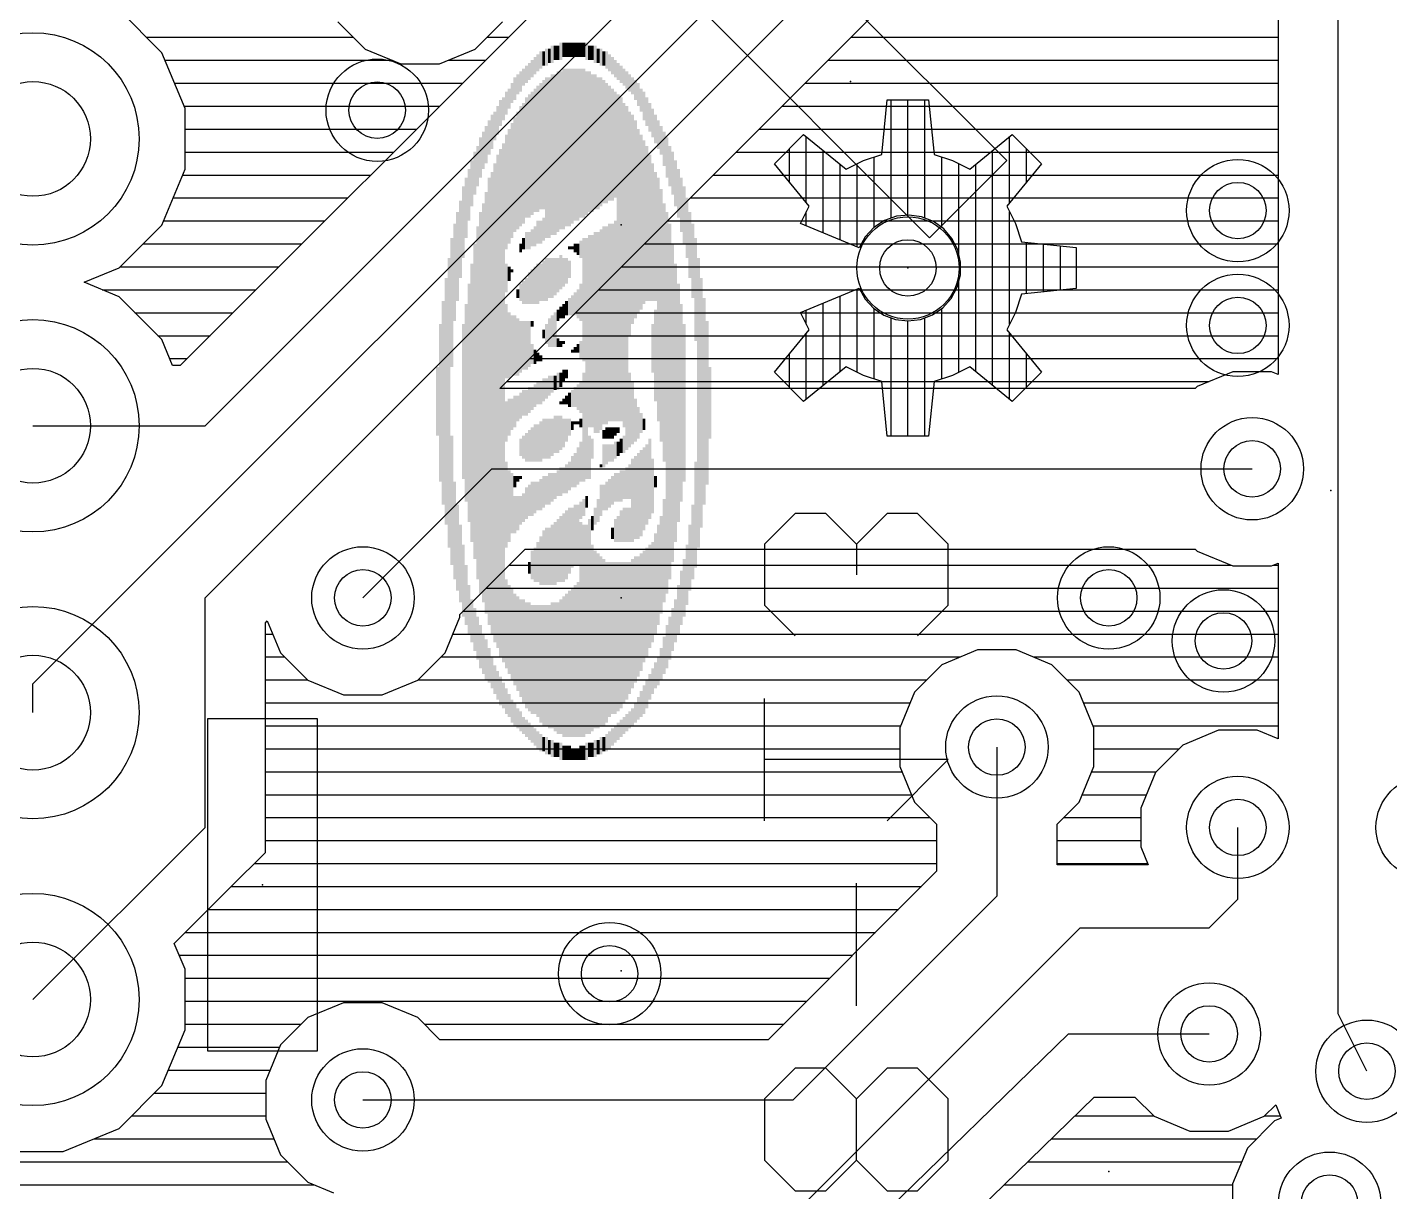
# Model space of a CAD drawing. Extents: x 3.8 to 39.4, y 2.7 to 40.5.
# Drawn here: x 10.05 to 22.11, y 15.38 to 25.69 of the extents above; entities that cross this region are included whole.
import ezdxf

# ---------------------------------------------------------------- set-up
doc = ezdxf.new("R2010")
doc.units = 0
for name, color, linetype in [('16', 175, 'CONTINUOUS'), ('17', 82, 'CONTINUOUS'), ('18', 82, 'CONTINUOUS'), ('20', 7, 'CONTINUOUS'), ('22', 53, 'CONTINUOUS'), ('23', 7, 'CONTINUOUS'), ('24', 7, 'CONTINUOUS'), ('39', 22, 'CONTINUOUS'), ('44', 253, 'CONTINUOUS')]:
    doc.layers.add(name, color=color, linetype=linetype)

# ---------------------------------------------------------------- blocks, each defined once
blk = doc.blocks.new('RECT')
blk.add_solid([(-0.5, -0.5), (0.5, -0.5), (-0.5, 0.5), (0.5, 0.5)])
blk = doc.blocks.new('ROUNDP')
blk.add_circle((0, 0), 0.5)
blk = doc.blocks.new('ROUNDV')
blk.add_circle((0, 0), 0.5)

msp = doc.modelspace()

# ---------------------------------------------------------------- linework, layer by layer
at = {"layer": '16'}
for p, q in [((11.623, 20.64), (19.878, 28.895)), ((14.2315, 22.4942), (19.7727, 28.0354)), ((21.1226, 27.5919), (21.1226, 22.6187)), ((11.623, 22.164), (16.957, 27.498)), ((21.656, 16.957), (21.656, 27.371)), ((10.099, 19.878), (17.465, 27.244)), ((14.878, 26.1734), (11.4021, 22.6974)), ((11.2403, 25.4666), (10.8616, 25.8453)), ((12.7993, 25.7411), (13.0411, 25.4993)), ((14.0149, 25.4993), (14.2567, 25.7411)), ((11.1036, 25.6032), (12.9371, 25.6032)), ((14.1189, 25.6032), (14.3079, 25.6032)), ((17.3405, 25.6032), (21.1226, 25.6032)), ((11.4452, 24.9718), (11.2403, 25.4666)), ((13.0411, 25.4993), (13.357, 25.3684)), ((13.699, 25.3684), (14.0149, 25.4993)), ((11.2678, 25.4), (13.2807, 25.4)), ((13.357, 25.3684), (13.699, 25.3684)), ((13.7753, 25.4), (14.1047, 25.4)), ((17.1373, 25.4), (21.1226, 25.4)), ((11.352, 25.1968), (13.9015, 25.1968)), ((16.9341, 25.1968), (21.1226, 25.1968)), ((11.4362, 24.9936), (13.6983, 24.9936)), ((16.7309, 24.9936), (21.1226, 24.9936)), ((11.4452, 24.4362), (11.4452, 24.9718)), ((11.4452, 24.7904), (13.4951, 24.7904)), ((16.5277, 24.7904), (21.1226, 24.7904)), ((11.4452, 24.5872), (13.2919, 24.5872)), ((16.3245, 24.5872), (21.1226, 24.5872)), ((11.2403, 23.9414), (11.4452, 24.4362)), ((11.4236, 24.384), (13.0887, 24.384)), ((16.1213, 24.384), (21.1226, 24.384)), ((11.3394, 24.1808), (12.8855, 24.1808)), ((15.9181, 24.1808), (21.1226, 24.1808)), ((10.8616, 23.5627), (11.2403, 23.9414)), ((11.2552, 23.9776), (12.6823, 23.9776)), ((15.7149, 23.9776), (21.1226, 23.9776)), ((11.0732, 23.7744), (12.4791, 23.7744)), ((15.5117, 23.7744), (21.1226, 23.7744)), ((10.5507, 23.434), (10.8616, 23.5627)), ((10.87, 23.5712), (12.2759, 23.5712)), ((15.3085, 23.5712), (21.1226, 23.5712)), ((10.8616, 23.3053), (10.5507, 23.434)), ((10.7101, 23.368), (12.0727, 23.368)), ((11.2403, 22.9266), (10.8616, 23.3053)), ((15.1053, 23.368), (21.1226, 23.368)), ((11.002, 23.1648), (11.8695, 23.1648)), ((14.9021, 23.1648), (21.1226, 23.1648)), ((11.2052, 22.9616), (11.6663, 22.9616)), ((11.3352, 22.6974), (11.2403, 22.9266)), ((14.6989, 22.9616), (21.1226, 22.9616)), ((11.3099, 22.7584), (11.4631, 22.7584)), ((11.4021, 22.6974), (11.3352, 22.6974)), ((14.4957, 22.7584), (21.1226, 22.7584)), ((20.723, 22.6426), (20.4071, 22.5117)), ((21.065, 22.6426), (20.723, 22.6426)), ((21.1226, 22.6187), (21.065, 22.6426)), ((20.3895, 22.4942), (14.2315, 22.4942)), ((14.2925, 22.5552), (20.512, 22.5552)), ((20.4071, 22.5117), (20.3895, 22.4942)), ((10.099, 22.164), (11.623, 22.164)), ((13.02, 20.64), (14.163, 21.783)), ((14.163, 21.783), (20.894, 21.783)), ((13.8796, 20.4938), (14.4576, 21.0718)), ((14.4576, 21.0718), (20.3895, 21.0718)), ((20.3895, 21.0718), (20.4071, 21.0543)), ((20.4071, 21.0543), (20.723, 20.9234)), ((14.3154, 20.9296), (20.708, 20.9296)), ((20.723, 20.9234), (21.065, 20.9234)), ((21.065, 20.9234), (21.1226, 20.9473)), ((21.08, 20.9296), (21.1226, 20.9296)), ((21.1226, 20.9473), (21.1226, 19.3911)), ((11.623, 18.608), (11.623, 20.64)), ((14.1122, 20.7264), (21.1226, 20.7264)), ((13.909, 20.5232), (21.1226, 20.5232)), ((12.1564, 20.4191), (12.1739, 20.4365)), ((12.1564, 18.3871), (12.1564, 20.4191)), ((12.1739, 20.4365), (12.2913, 20.1531)), ((13.7487, 20.1531), (13.8796, 20.469)), ((13.8796, 20.469), (13.8796, 20.4938)), ((12.1564, 20.32), (12.2221, 20.32)), ((13.8179, 20.32), (21.1226, 20.32)), ((12.2913, 20.1531), (12.5331, 19.9113)), ((13.5069, 19.9113), (13.7487, 20.1531)), ((18.4624, 20.1788), (18.1465, 20.0479)), ((18.8044, 20.1788), (18.4624, 20.1788)), ((19.1203, 20.0479), (18.8044, 20.1788)), ((12.1564, 20.1168), (12.3275, 20.1168)), ((13.7125, 20.1168), (18.3127, 20.1168)), ((18.1465, 20.0479), (17.9047, 19.8061)), ((18.9541, 20.1168), (21.1226, 20.1168)), ((19.3621, 19.8061), (19.1203, 20.0479)), ((12.1564, 19.9136), (12.5307, 19.9136)), ((12.5331, 19.9113), (12.849, 19.7804)), ((13.191, 19.7804), (13.5069, 19.9113)), ((13.5093, 19.9136), (18.0121, 19.9136)), ((19.2547, 19.9136), (21.1226, 19.9136)), ((10.099, 19.624), (10.099, 19.878)), ((17.9047, 19.8061), (17.7738, 19.4902)), ((19.493, 19.4902), (19.3621, 19.8061)), ((12.1564, 19.7104), (17.865, 19.7104)), ((12.849, 19.7804), (13.191, 19.7804)), ((19.4018, 19.7104), (21.1226, 19.7104)), ((12.1564, 19.5072), (17.7809, 19.5072)), ((17.7738, 19.4902), (17.7738, 19.1482)), ((19.486, 19.5072), (21.1226, 19.5072)), ((19.493, 19.1482), (19.493, 19.4902)), ((20.596, 19.4676), (20.2801, 19.3367)), ((20.938, 19.4676), (20.596, 19.4676)), ((21.1226, 19.3911), (20.938, 19.4676)), ((12.1564, 19.304), (17.7738, 19.304)), ((18.6334, 19.3192), (18.6334, 17.9984)), ((19.493, 19.304), (20.2473, 19.304)), ((20.2801, 19.3367), (20.0383, 19.0949)), ((12.1564, 19.1008), (17.7934, 19.1008)), ((17.7738, 19.1482), (17.9047, 18.8323)), ((19.3621, 18.8323), (19.493, 19.1482)), ((19.4734, 19.1008), (20.0441, 19.1008)), ((20.0383, 19.0949), (19.9074, 18.779)), ((12.1564, 18.8976), (17.8776, 18.8976)), ((17.9047, 18.8323), (18.1, 18.6369)), ((19.1668, 18.6369), (19.3621, 18.8323)), ((19.3892, 18.8976), (19.9565, 18.8976)), ((19.9074, 18.779), (19.9074, 18.437)), ((10.099, 17.084), (11.623, 18.608)), ((12.1564, 18.6944), (18.0425, 18.6944)), ((18.1, 18.6369), (18.1, 18.2193)), ((19.1668, 18.2778), (19.1668, 18.6369)), ((19.2243, 18.6944), (19.9074, 18.6944)), ((20.767, 17.973), (20.767, 18.608)), ((12.1564, 18.4912), (18.1, 18.4912)), ((19.1668, 18.4912), (19.9074, 18.4912)), ((11.8439, 18.0746), (12.1564, 18.3871)), ((19.9074, 18.437), (19.9733, 18.2778)), ((12.0573, 18.288), (18.1, 18.288)), ((18.1, 18.2193), (16.6091, 16.7284)), ((19.1668, 18.288), (19.9691, 18.288)), ((19.9733, 18.2778), (19.1668, 18.2778)), ((11.3503, 17.5809), (11.8439, 18.0746)), ((11.8439, 18.0746), (11.8439, 18.0746)), ((11.8541, 18.0848), (17.9655, 18.0848)), ((16.83, 16.195), (18.6334, 17.9984)), ((11.6509, 17.8816), (17.7623, 17.8816)), ((20.513, 17.719), (20.767, 17.973)), ((11.4477, 17.6784), (17.5591, 17.6784)), ((16.449, 14.798), (19.37, 17.719)), ((19.37, 17.719), (20.513, 17.719)), ((11.4452, 17.3518), (11.3503, 17.5809)), ((11.3941, 17.4752), (17.3559, 17.4752)), ((11.4452, 16.8162), (11.4452, 17.3518)), ((11.4452, 17.272), (17.1527, 17.272)), ((11.4452, 17.0688), (16.9495, 17.0688)), ((12.849, 17.0546), (12.5331, 16.9237)), ((13.191, 17.0546), (12.849, 17.0546)), ((13.5069, 16.9237), (13.191, 17.0546)), ((12.5331, 16.9237), (12.2913, 16.6819)), ((13.7023, 16.7284), (13.5069, 16.9237)), ((21.91, 16.449), (21.656, 16.957)), ((11.2403, 16.3214), (11.4452, 16.8162)), ((11.4452, 16.8656), (12.4749, 16.8656)), ((13.5651, 16.8656), (16.7463, 16.8656)), ((16.449, 14.036), (19.2684, 16.7792)), ((19.2684, 16.7792), (20.513, 16.7792)), ((11.3815, 16.6624), (12.2832, 16.6624)), ((12.2913, 16.6819), (12.1604, 16.366)), ((16.6091, 16.7284), (13.7023, 16.7284)), ((11.2973, 16.4592), (12.199, 16.4592)), ((10.8616, 15.9427), (11.2403, 16.3214)), ((12.1604, 16.366), (12.1604, 16.024)), ((11.1748, 16.256), (12.1604, 16.256)), ((13.02, 16.195), (16.83, 16.195)), ((17.9122, 14.68), (19.4954, 16.2204)), ((19.4954, 16.2204), (19.8561, 16.2204)), ((19.8561, 16.2204), (20.0261, 16.0505)), ((10.9716, 16.0528), (12.1604, 16.0528)), ((19.3231, 16.0528), (20.0237, 16.0528)), ((20.0261, 16.0505), (20.342, 15.9196)), ((20.684, 15.9196), (20.9999, 16.0505)), ((20.9999, 16.0505), (21.1023, 16.1528)), ((21.0023, 16.0528), (21.1437, 16.0528)), ((21.1023, 16.1528), (21.1516, 16.0337)), ((10.3668, 15.7378), (10.8616, 15.9427)), ((12.1604, 16.024), (12.2913, 15.7081)), ((21.0929, 16.0093), (20.8511, 15.7675)), ((21.1516, 16.0337), (21.0929, 16.0093)), ((10.6367, 15.8496), (12.2326, 15.8496)), ((19.1143, 15.8496), (20.9331, 15.8496)), ((20.342, 15.9196), (20.684, 15.9196)), ((9.8312, 15.7378), (10.3668, 15.7378)), ((12.2913, 15.7081), (12.5331, 15.4663)), ((20.8511, 15.7675), (20.7202, 15.4516)), ((5.6406, 15.6464), (12.3529, 15.6464)), ((18.9054, 15.6464), (20.8009, 15.6464)), ((5.7276, 15.4432), (12.5888, 15.4432)), ((12.5331, 15.4663), (12.7597, 15.3724)), ((18.6966, 15.4432), (20.7202, 15.4432)), ((20.7202, 15.4516), (20.7202, 15.1096))]:
    msp.add_line(p, q, dxfattribs=at)
at = {"layer": '20'}
for centre, start, end in [((21.5445, 21.5238), 110.8236, 179.7861), ((21.5445, 21.6562), 180.2139, 249.1764)]:
    msp.add_arc(centre, 17.7347, start, end, dxfattribs=at)
at = {"layer": '22'}
for p, q in [((17.614, 24.5659), (17.6632, 25.0498)), ((17.6632, 25.0498), (18.0288, 25.0498)), ((17.696, 24.0015), (17.696, 25.0498)), ((17.846, 24.0285), (17.846, 25.0498)), ((17.996, 24.0021), (17.996, 25.0498)), ((18.0288, 25.0498), (18.078, 24.5659)), ((16.664, 24.4845), (16.9225, 24.743)), ((16.9225, 24.743), (17.2995, 24.4356)), ((18.3925, 24.4356), (18.7695, 24.743)), ((18.7695, 24.743), (19.028, 24.4845)), ((16.796, 24.3226), (16.796, 24.6165)), ((16.946, 24.1387), (16.946, 24.7238)), ((18.746, 24.1387), (18.746, 24.7238)), ((18.896, 24.3226), (18.896, 24.6165)), ((17.096, 23.8717), (17.096, 24.6015)), ((17.2995, 24.4356), (17.4513, 24.5138)), ((17.4513, 24.5138), (17.614, 24.5659)), ((17.546, 23.9209), (17.546, 24.5441)), ((18.078, 24.5659), (18.2407, 24.5138)), ((18.146, 23.9184), (18.146, 24.5441)), ((18.2407, 24.5138), (18.3925, 24.4356)), ((18.596, 22.5205), (18.596, 24.6015)), ((16.9714, 24.1075), (16.664, 24.4845)), ((17.246, 23.8095), (17.246, 24.4792)), ((17.396, 23.7474), (17.396, 24.4853)), ((18.296, 23.6799), (18.296, 24.4853)), ((18.446, 22.6428), (18.446, 24.4792)), ((19.028, 24.4845), (18.7206, 24.1075)), ((16.8932, 23.9557), (16.9714, 24.1075)), ((16.946, 23.9338), (16.946, 24.0582)), ((17.7445, 24.0186), (17.6387, 23.9813)), ((17.8562, 24.0295), (17.7445, 24.0186)), ((17.9673, 24.0137), (17.8562, 24.0295)), ((18.0714, 23.9718), (17.9673, 24.0137)), ((18.7206, 24.1075), (18.7988, 23.9557)), ((18.746, 23.0638), (18.746, 24.0582)), ((17.4129, 23.7404), (16.8932, 23.9557)), ((17.5447, 23.92), (17.468, 23.8382)), ((17.6387, 23.9813), (17.5447, 23.92)), ((18.1626, 23.9065), (18.0714, 23.9718)), ((18.2356, 23.8213), (18.1626, 23.9065)), ((18.7988, 23.9557), (18.8509, 23.793)), ((17.468, 23.8382), (17.4129, 23.7404)), ((18.2864, 23.7212), (18.2356, 23.8213)), ((18.8509, 23.793), (19.3348, 23.7438)), ((18.896, 23.3336), (18.896, 23.7884)), ((19.046, 23.3488), (19.046, 23.7732)), ((18.3118, 23.612), (18.2864, 23.7212)), ((19.196, 23.3641), (19.196, 23.7579)), ((19.3348, 23.7438), (19.3348, 23.3782)), ((18.3106, 23.4998), (18.3118, 23.612)), ((18.2828, 23.3911), (18.3106, 23.4998)), ((18.296, 22.6367), (18.296, 23.4427)), ((16.8932, 23.1663), (17.4129, 23.3816)), ((17.246, 22.6428), (17.246, 23.3125)), ((17.396, 22.6367), (17.396, 23.3746)), ((17.4129, 23.3816), (17.4667, 23.2854)), ((17.4667, 23.2854), (17.5415, 23.2045)), ((18.155, 23.2086), (18.2299, 23.2921)), ((18.2299, 23.2921), (18.2828, 23.3911)), ((18.8509, 23.329), (18.7988, 23.1663)), ((19.3348, 23.3782), (18.8509, 23.329)), ((16.9714, 23.0145), (16.8932, 23.1663)), ((16.946, 23.0638), (16.946, 23.1882)), ((17.096, 22.5205), (17.096, 23.2503)), ((17.5415, 23.2045), (17.6332, 23.1433)), ((17.546, 22.5779), (17.546, 23.2015)), ((18.0624, 23.1452), (18.155, 23.2086)), ((18.146, 22.5779), (18.146, 23.2024)), ((18.7988, 23.1663), (18.7206, 23.0145)), ((17.6332, 23.1433), (17.7366, 23.1051)), ((17.696, 22.0722), (17.696, 23.1201)), ((17.7366, 23.1051), (17.846, 23.0922)), ((17.846, 23.0922), (17.9574, 23.1057)), ((17.846, 22.0722), (17.846, 23.0922)), ((17.9574, 23.1057), (18.0624, 23.1452)), ((17.996, 22.0722), (17.996, 23.1202)), ((16.664, 22.6375), (16.9714, 23.0145)), ((16.946, 22.3982), (16.946, 22.9833)), ((18.7206, 23.0145), (19.028, 22.6375)), ((18.746, 22.3982), (18.746, 22.9834)), ((16.796, 22.5055), (16.796, 22.7994)), ((17.2995, 22.6864), (16.9225, 22.379)), ((17.4513, 22.6082), (17.2995, 22.6864)), ((18.3925, 22.6864), (18.2407, 22.6082)), ((18.7695, 22.379), (18.3925, 22.6864)), ((18.896, 22.5055), (18.896, 22.7994)), ((16.9225, 22.379), (16.664, 22.6375)), ((17.614, 22.5561), (17.4513, 22.6082)), ((18.2407, 22.6082), (18.078, 22.5561)), ((19.028, 22.6375), (18.7695, 22.379)), ((17.6632, 22.0722), (17.614, 22.5561)), ((18.078, 22.5561), (18.0288, 22.0722)), ((18.0288, 22.0722), (17.6632, 22.0722)), ((16.8472, 21.3876), (16.576, 21.1164)), ((17.1183, 21.3876), (16.8472, 21.3876)), ((17.3895, 21.1164), (17.1183, 21.3876)), ((17.6607, 21.3876), (17.3895, 21.1164)), ((17.9318, 21.3876), (17.6607, 21.3876)), ((18.203, 21.1164), (17.9318, 21.3876)), ((16.576, 21.1164), (16.576, 20.5741)), ((17.3895, 21.1164), (17.3895, 20.8453)), ((18.203, 20.5741), (18.203, 21.1164)), ((16.576, 20.5741), (16.8472, 20.3029)), ((17.9318, 20.3029), (18.203, 20.5741)), ((16.576, 18.6658), (16.576, 19.7504)), ((18.203, 19.2081), (16.576, 19.2081)), ((17.6607, 18.6658), (18.203, 19.2081)), ((17.3895, 17.0286), (17.3895, 18.1133)), ((16.8472, 16.4761), (16.576, 16.205)), ((17.1183, 16.4761), (16.8472, 16.4761)), ((17.3895, 16.205), (17.1183, 16.4761)), ((17.6607, 16.4761), (17.3895, 16.205)), ((17.9318, 16.4761), (17.6607, 16.4761)), ((18.203, 16.205), (17.9318, 16.4761)), ((16.576, 16.205), (16.576, 15.6626)), ((17.3895, 15.6626), (17.3895, 16.205)), ((18.203, 15.6626), (18.203, 16.205)), ((16.576, 15.6626), (16.8472, 15.3915)), ((17.1183, 15.3915), (17.3895, 15.6626)), ((17.3895, 15.6626), (17.6607, 15.3915)), ((17.9318, 15.3915), (18.203, 15.6626)), ((16.8472, 15.3915), (17.1183, 15.3915)), ((17.6607, 15.3915), (17.9318, 15.3915))]:
    msp.add_line(p, q, dxfattribs=at)
at = {"layer": '23'}
for p in [(17.338, 25.212), (15.306, 23.942), (21.59, 21.59), (15.306, 20.64), (12.131, 18.1), (15.306, 17.338), (19.624, 15.56)]:
    msp.add_point(p, dxfattribs=at)
at = {"layer": '24'}
msp.add_point((17.846, 23.561), dxfattribs=at)
at = {"layer": '39'}
for p, q in [((16.638, 26.5951), (18.7211, 24.512)), ((18.038, 23.8289), (15.9549, 25.912)), ((18.7211, 24.512), (18.038, 23.8289)), ((11.648, 16.627), (11.648, 19.573)), ((11.648, 19.573), (12.614, 19.573)), ((12.614, 19.573), (12.614, 16.627)), ((12.614, 16.627), (11.648, 16.627))]:
    msp.add_line(p, q, dxfattribs=at)
at = {"layer": '44'}
for centre, radius in [((10.099, 24.704), 0.508), ((13.147, 24.958), 0.25), ((20.767, 24.069), 0.25), ((17.846, 23.561), 0.25), ((20.767, 23.053), 0.25), ((10.099, 22.164), 0.508), ((20.894, 21.783), 0.25), ((13.02, 20.64), 0.25), ((19.624, 20.64), 0.25), ((20.64, 20.259), 0.25), ((10.099, 19.624), 0.508), ((18.6334, 19.3192), 0.25), ((20.767, 18.608), 0.25), ((10.099, 17.084), 0.508), ((15.2044, 17.3126), 0.25), ((20.513, 16.7792), 0.25), ((21.91, 16.449), 0.25), ((13.02, 16.195), 0.25), ((21.5798, 15.2806), 0.25)]:
    msp.add_circle(centre, radius, dxfattribs=at)

# ---------------------------------------------------------------- block references
at = {"layer": '17', "xscale": 1.8796, "yscale": 1.8796}
for p in [(10.099, 24.704), (10.099, 22.164), (10.099, 19.624), (10.099, 17.084)]:
    msp.add_blockref('ROUNDP', p, dxfattribs=at)
at = {"layer": '18', "xscale": 0.9064, "yscale": 0.9064}
for p in [(13.147, 24.958), (20.767, 24.069), (17.846, 23.561), (20.767, 23.053), (20.894, 21.783), (13.02, 20.64), (19.624, 20.64), (20.64, 20.259), (18.6334, 19.3192), (20.767, 18.608), (22.4434, 18.608), (15.2044, 17.3126), (20.513, 16.7792), (21.91, 16.449), (13.02, 16.195), (21.5798, 15.2806)]:
    msp.add_blockref('ROUNDV', p, dxfattribs=at)
at = {"layer": '22', "yscale": 0.0254, "rotation": 90}
for p, xscale in [((14.5948, 25.4025), 0.1524), ((14.6202, 25.4152), 0.127), ((14.6456, 25.4279), 0.1524), ((14.671, 25.4406), 0.127), ((14.6964, 25.4533), 0.1524), ((14.7218, 25.466), 0.127), ((14.7472, 25.466), 0.127), ((14.7726, 25.4787), 0.1524), ((14.798, 25.4914), 0.127), ((14.8234, 25.4914), 0.127), ((14.8488, 25.4914), 0.127), ((14.8742, 25.4914), 0.127), ((14.8996, 25.4914), 0.127), ((14.925, 25.4914), 0.127), ((14.9504, 25.4914), 0.127), ((14.9758, 25.4914), 0.127), ((15.0012, 25.4787), 0.1524), ((15.0266, 25.466), 0.127), ((15.052, 25.466), 0.127), ((15.0774, 25.4533), 0.1524), ((15.1028, 25.4406), 0.127), ((15.1282, 25.4279), 0.1524), ((15.1536, 25.4152), 0.127), ((15.179, 25.4025), 0.1524), ((14.4678, 25.2755), 0.1524), ((14.4932, 25.3009), 0.1524), ((14.5186, 25.3263), 0.1524), ((14.544, 25.3517), 0.1524), ((14.5694, 25.3771), 0.1524), ((15.2044, 25.3771), 0.1524), ((15.2298, 25.3517), 0.1524), ((15.2552, 25.3263), 0.1524), ((15.2806, 25.3009), 0.1524), ((15.306, 25.2755), 0.1524), ((14.3662, 25.1485), 0.2032), ((14.3916, 25.1866), 0.1778), ((14.417, 25.212), 0.1778), ((14.4424, 25.2501), 0.1524), ((14.6202, 24.6532), 1.143), ((14.6456, 24.5389), 1.4224), ((14.671, 24.5389), 1.4224), ((14.6964, 24.5643), 1.4224), ((14.7218, 24.5643), 1.4224), ((14.7472, 24.5897), 1.4224), ((14.7726, 24.6024), 1.397), ((14.798, 24.6151), 1.4224), ((14.8234, 24.6278), 1.397), ((14.8488, 24.6278), 1.397), ((14.8742, 24.6405), 1.3716), ((14.8996, 24.6532), 1.3462), ((14.925, 24.6532), 1.3462), ((14.9504, 24.6659), 1.3208), ((14.9758, 24.6659), 1.3208), ((15.0012, 24.6659), 1.27), ((15.0266, 24.6786), 1.2446), ((15.052, 24.6659), 1.2192), ((15.0774, 24.6786), 1.1938), ((15.1028, 24.6659), 1.1684), ((15.1282, 24.6786), 1.143), ((15.1536, 24.6786), 1.0922), ((15.3314, 25.2501), 0.1524), ((15.3568, 25.2247), 0.1524), ((15.3822, 25.1993), 0.1524), ((15.4076, 25.1739), 0.1524), ((15.433, 25.1358), 0.1778), ((14.29, 25.0215), 0.2032), ((14.3154, 25.0596), 0.1778), ((14.3408, 25.1104), 0.1778), ((14.4932, 24.5516), 1.0922), ((14.5186, 24.577), 1.0922), ((14.544, 24.6024), 1.0922), ((14.5694, 24.6151), 1.1176), ((14.5948, 24.6405), 1.1176), ((15.179, 24.6659), 1.0668), ((15.2044, 24.6659), 1.016), ((15.2298, 24.6532), 0.9906), ((15.2552, 24.6532), 0.9398), ((15.2806, 23.6499), 2.8956), ((15.4584, 25.0977), 0.2032), ((15.4838, 25.0469), 0.2032), ((15.5092, 24.9961), 0.254), ((14.2138, 24.8691), 0.254), ((14.2392, 24.9326), 0.2286), ((14.2646, 24.9707), 0.2032), ((14.417, 24.4627), 1.0668), ((14.4424, 24.4881), 1.0668), ((14.4678, 24.5389), 1.0668), ((15.306, 23.6372), 2.8702), ((15.3314, 23.5864), 2.8702), ((15.3568, 23.4721), 3.048), ((15.5346, 24.9453), 0.254), ((15.56, 24.8945), 0.254), ((14.1376, 24.7167), 0.3048), ((14.163, 24.7675), 0.3048), ((14.1884, 24.8183), 0.254), ((14.3662, 24.3865), 1.016), ((14.3916, 24.4246), 1.0414), ((15.3822, 23.9547), 1.9812), ((15.4076, 23.9928), 1.8542), ((15.433, 23.9928), 1.7526), ((15.5854, 24.8437), 0.254), ((15.6108, 24.7929), 0.254), ((15.6362, 24.7421), 0.254), ((14.0868, 24.6024), 0.3302), ((14.1122, 24.6532), 0.3302), ((14.29, 24.2341), 1.016), ((14.3154, 24.2849), 1.016), ((14.3408, 24.3357), 1.016), ((15.4584, 23.9801), 1.6256), ((15.4838, 23.9674), 1.5494), ((15.6616, 24.6913), 0.254), ((15.687, 24.6151), 0.3048), ((14.036, 24.4627), 0.3556), ((14.0614, 24.5389), 0.3556), ((14.2392, 22.3672), 4.4958), ((14.2646, 22.3672), 4.5974), ((15.5092, 23.9674), 1.4478), ((15.5346, 23.9547), 1.3716), ((15.7124, 24.5389), 0.3556), ((15.7378, 24.4627), 0.3556), ((13.9852, 24.3103), 0.4064), ((14.0106, 24.3992), 0.381), ((14.2138, 22.3799), 4.3688), ((15.56, 23.9166), 1.2954), ((15.7632, 24.3992), 0.381), ((15.7886, 24.3103), 0.4064), ((13.9598, 24.2087), 0.4572), ((14.163, 22.3672), 4.0894), ((14.1884, 22.3672), 4.2418), ((15.5854, 23.8785), 1.2192), ((15.6108, 23.8404), 1.143), ((15.814, 24.2214), 0.4318), ((13.909, 23.9674), 0.635), ((13.9344, 24.0944), 0.5334), ((14.1376, 22.3799), 3.9624), ((15.6362, 23.2816), 2.159), ((15.6616, 23.1419), 2.2352), ((15.8394, 24.1198), 0.4826), ((15.8648, 24.0309), 0.508), ((13.8836, 23.815), 0.6858), ((14.0868, 22.3672), 3.5306), ((14.1122, 22.3672), 3.7338), ((15.687, 22.9895), 2.286), ((15.8902, 23.9166), 0.5334), ((13.8582, 23.6626), 0.7874), ((14.0614, 22.3672), 3.3782), ((15.7124, 22.3672), 3.3782), ((15.9156, 23.7642), 0.5842), ((13.8328, 23.5229), 0.8636), ((14.036, 22.3672), 3.1242), ((14.5186, 23.8277), 0.1524), ((14.544, 23.8404), 0.1778), ((14.5694, 23.8785), 0.2032), ((14.5948, 23.8785), 0.2032), ((14.6202, 23.9039), 0.2032), ((15.1282, 23.0149), 1.778), ((15.1536, 23.053), 1.7526), ((15.179, 23.053), 1.7526), ((15.2044, 23.0784), 1.7526), ((15.2298, 23.0784), 1.7526), ((15.2552, 23.0911), 1.778), ((15.7378, 22.3799), 3.1496), ((15.941, 23.6245), 0.6604), ((13.8074, 23.2562), 1.143), ((14.0106, 22.3799), 2.794), ((14.417, 23.7388), 0.0762), ((14.4424, 23.7769), 0.1016), ((14.4678, 23.8023), 0.1524), ((14.4932, 23.8023), 0.1524), ((14.8996, 23.7388), 0.0762), ((14.925, 23.7261), 0.1016), ((14.9504, 23.7261), 0.1524), ((14.9758, 23.2816), 1.0922), ((15.0012, 22.7609), 2.1336), ((15.0266, 23.0022), 1.7018), ((15.052, 23.0022), 1.7018), ((15.0774, 22.9895), 1.778), ((15.1028, 22.9895), 1.778), ((15.7632, 22.3672), 2.8194), ((15.9664, 23.3705), 0.9144), ((13.782, 22.3672), 2.5654), ((14.6456, 23.4594), 0.381), ((14.671, 23.4721), 0.3556), ((14.6964, 23.4721), 0.3556), ((14.7218, 23.4848), 0.3302), ((14.7472, 23.4975), 0.3048), ((14.7726, 23.5229), 0.3048), ((14.798, 23.5229), 0.254), ((14.8234, 23.5356), 0.2286), ((14.8488, 23.7388), 0.0254), ((14.8742, 23.7388), 0.0254), ((15.9918, 22.3672), 2.5654), ((13.9852, 22.3672), 2.4638), ((14.29, 23.4721), 0.254), ((14.3154, 23.5102), 0.127), ((14.3408, 23.5356), 0.0254), ((14.5186, 23.3959), 0.3048), ((14.544, 23.4086), 0.3302), ((14.5694, 23.4213), 0.3556), ((14.5948, 23.434), 0.3302), ((14.6202, 23.4467), 0.3556), ((14.8488, 23.5483), 0.1524), ((15.7886, 22.3672), 2.4638), ((13.7566, 22.3799), 2.1844), ((13.9598, 22.3672), 2.1082), ((14.417, 23.3451), 0.1524), ((14.4424, 23.3451), 0.2032), ((14.4678, 23.3578), 0.2286), ((14.4932, 23.3832), 0.2794), ((14.9504, 23.2562), 0.3302), ((15.814, 22.3672), 2.1082), ((16.0172, 22.3672), 2.2098), ((14.3916, 23.3324), 0.0762), ((14.8488, 23.2181), 0.1524), ((14.8742, 23.2308), 0.1778), ((14.8996, 23.2435), 0.2032), ((14.925, 23.2435), 0.254), ((16.0426, 22.3799), 1.8288), ((13.7312, 22.3672), 1.8034), ((13.9344, 22.3672), 1.7526), ((14.29, 22.9133), 0.6604), ((14.3154, 22.8752), 0.5842), ((14.7218, 23.0149), 0.3048), ((14.7472, 23.1419), 0.1016), ((14.7726, 23.1673), 0.1016), ((14.798, 23.18), 0.127), ((14.8234, 23.2054), 0.127), ((15.6108, 22.7863), 0.8128), ((15.8394, 22.3672), 1.7526), ((13.7058, 22.3672), 1.397), ((13.909, 22.3799), 1.3716), ((14.3408, 22.8752), 0.5334), ((14.3662, 22.8752), 0.5334), ((14.3916, 22.8625), 0.508), ((14.417, 22.8625), 0.4572), ((14.4424, 22.8752), 0.4318), ((14.4678, 22.8752), 0.4318), ((14.4932, 22.8879), 0.4064), ((14.5186, 23.0657), 0.0508), ((14.6456, 22.9768), 0.1778), ((14.671, 22.9895), 0.254), ((14.6964, 23.0022), 0.2794), ((15.5854, 22.8498), 0.4318), ((15.8648, 22.3672), 1.397), ((16.068, 22.3672), 1.4478), ((14.6202, 22.9768), 0.0762), ((14.7472, 22.9006), 0.0762), ((14.5186, 22.799), 0.1778), ((14.544, 22.7736), 0.127), ((14.5694, 22.7736), 0.0762), ((14.7726, 22.8879), 0.0508), ((14.798, 22.9006), 0.0254), ((14.8742, 22.8244), 0.0254), ((14.8996, 22.8371), 0.0508), ((14.925, 22.8498), 0.0762), ((14.9504, 22.8371), 0.1524), ((13.6804, 22.3799), 0.6096), ((14.5948, 22.7609), 0.0508), ((16.0934, 22.3672), 0.635), ((14.6202, 22.4815), 0.2032), ((14.6456, 22.4942), 0.1778), ((14.671, 22.5196), 0.1778), ((14.6964, 22.5323), 0.1524), ((14.7218, 22.545), 0.127), ((14.7472, 22.5577), 0.1524), ((14.7726, 22.5704), 0.127), ((14.798, 22.6085), 0.1016), ((14.8234, 22.6212), 0.0762), ((14.9758, 22.1513), 0.9652), ((15.3822, 22.3037), 0.6604), ((14.417, 22.3418), 0.2286), ((14.4424, 22.3672), 0.2286), ((14.4678, 22.3672), 0.2286), ((14.4932, 22.3926), 0.2286), ((14.5186, 22.4053), 0.2032), ((14.544, 22.4307), 0.2032), ((14.5694, 22.4561), 0.2032), ((14.5948, 22.4561), 0.2032), ((14.8488, 22.3926), 0.127), ((14.8742, 22.4053), 0.1524), ((14.8996, 22.418), 0.1778), ((14.925, 22.418), 0.2286), ((14.9504, 22.418), 0.2794), ((15.4076, 22.2783), 0.5588), ((14.29, 22.2021), 0.3556), ((14.3154, 22.2402), 0.3302), ((14.3408, 22.2656), 0.2794), ((14.3662, 22.291), 0.2794), ((14.3916, 22.3164), 0.2286), ((14.7726, 22.3672), 0.0254), ((14.798, 22.3799), 0.0508), ((14.8234, 22.3926), 0.0762), ((15.433, 22.2148), 0.381), ((15.4584, 22.1894), 0.2794), ((14.5948, 22.0243), 0.3556), ((14.6202, 22.0497), 0.3556), ((14.6456, 22.0497), 0.3556), ((14.671, 22.0497), 0.3556), ((14.6964, 22.0624), 0.3302), ((14.7218, 22.0878), 0.3302), ((14.7472, 22.0878), 0.3302), ((14.7726, 22.1005), 0.3048), ((14.798, 22.1005), 0.254), ((14.8234, 22.1259), 0.2032), ((14.8488, 22.1513), 0.1524), ((14.8742, 22.164), 0.0762), ((14.8996, 22.1894), 0.0254), ((14.925, 22.1894), 0.0254), ((14.9504, 22.1894), 0.0762), ((15.4838, 22.1894), 0.1778), ((15.5092, 22.1767), 0.1016), ((14.4678, 21.9735), 0.254), ((14.4932, 21.9862), 0.2794), ((14.5186, 21.9989), 0.3048), ((14.544, 22.0116), 0.3302), ((14.5694, 22.0116), 0.3302), ((15.1536, 22.0878), 0.0762), ((15.179, 22.1005), 0.1016), ((15.2044, 22.1005), 0.1016), ((15.2298, 22.1005), 0.1016), ((15.2552, 22.1132), 0.0762), ((15.2806, 22.1259), 0.0508), ((13.8074, 21.5036), 1.143), ((14.417, 21.9735), 0.1524), ((14.4424, 21.9735), 0.2032), ((14.925, 21.8084), 0.3302), ((14.9504, 21.8465), 0.3556), ((15.0266, 21.8846), 0.381), ((15.052, 21.9608), 0.1778), ((15.1536, 21.8973), 0.2032), ((15.179, 21.91), 0.1778), ((15.2044, 21.9227), 0.1524), ((15.2298, 21.9227), 0.1524), ((15.2552, 21.9481), 0.1524), ((15.2806, 21.9608), 0.127), ((15.306, 21.9862), 0.127), ((15.3314, 21.9989), 0.1524), ((15.5092, 21.6052), 0.7366), ((15.5346, 21.6433), 0.7112), ((15.56, 21.6941), 0.7112), ((14.29, 21.4655), 0.762), ((14.8488, 21.7195), 0.254), ((14.8742, 21.7576), 0.2794), ((14.8996, 21.7703), 0.3048), ((15.4076, 21.5036), 0.7366), ((15.433, 21.529), 0.7366), ((15.4584, 21.5417), 0.762), ((15.4838, 21.5671), 0.762), ((15.5854, 21.6306), 0.4826), ((15.9664, 21.3766), 0.9398), ((14.3154, 21.4528), 0.635), ((14.3408, 21.4782), 0.5334), ((14.3662, 21.6687), 0.1016), ((14.3916, 21.6941), 0.0508), ((14.417, 21.7068), 0.0254), ((14.6202, 21.5798), 0.2794), ((14.6456, 21.5925), 0.254), ((14.671, 21.6052), 0.2794), ((14.6964, 21.6179), 0.254), ((14.7218, 21.6306), 0.2286), ((14.7472, 21.656), 0.2286), ((14.7726, 21.6687), 0.254), ((14.798, 21.6814), 0.2286), ((14.8234, 21.6941), 0.254), ((15.1282, 21.8084), 0.0254), ((15.2298, 21.5925), 0.254), ((15.2552, 21.6179), 0.254), ((15.2806, 21.6179), 0.254), ((15.306, 21.6306), 0.2794), ((15.3314, 21.6433), 0.254), ((15.3568, 21.656), 0.2794), ((15.3822, 21.6687), 0.3048), ((15.6108, 21.6687), 0.1016), ((13.8328, 21.2369), 0.8636), ((14.4678, 21.4782), 0.2794), ((14.4932, 21.5036), 0.2794), ((14.5186, 21.5163), 0.3048), ((14.544, 21.529), 0.2794), ((14.5694, 21.5417), 0.254), ((14.5948, 21.5544), 0.2794), ((15.1282, 21.5036), 0.2794), ((15.1536, 21.529), 0.2286), ((15.179, 21.5417), 0.254), ((15.2044, 21.5671), 0.254), ((14.3662, 21.3766), 0.3302), ((14.3916, 21.3893), 0.3048), ((14.417, 21.4147), 0.254), ((14.4424, 21.4401), 0.254), ((14.9504, 21.4147), 0.1524), ((14.9758, 21.4401), 0.1524), ((15.0012, 21.4909), 0.1016), ((15.1028, 21.4147), 0.2032), ((15.687, 21.0591), 0.9144), ((13.8582, 21.0845), 0.762), ((14.7726, 21.0718), 0.5842), ((14.798, 21.0845), 0.6096), ((14.8234, 21.1099), 0.6096), ((14.8488, 21.148), 0.5842), ((14.8742, 21.1734), 0.5334), ((14.8996, 21.1988), 0.5334), ((14.925, 21.1988), 0.5334), ((15.052, 21.3004), 0.127), ((15.0774, 21.3639), 0.1524), ((15.2806, 21.2496), 0.2286), ((15.306, 21.275), 0.2794), ((15.3314, 21.2877), 0.3048), ((15.3568, 21.2877), 0.3048), ((15.3822, 21.2877), 0.3048), ((15.6616, 20.9321), 0.8636), ((15.941, 21.1353), 0.6604), ((13.8836, 20.9448), 0.6858), ((14.6202, 20.9956), 0.4826), ((14.6456, 21.0083), 0.508), ((14.671, 21.0083), 0.508), ((14.6964, 21.021), 0.5334), ((14.7218, 21.0337), 0.5588), ((14.7472, 21.0591), 0.5588), ((14.9504, 20.3606), 1.905), ((14.9758, 20.3479), 1.8796), ((15.0012, 20.3606), 1.8542), ((15.0266, 20.386), 1.905), ((15.2298, 21.2115), 0.1016), ((15.2552, 21.2369), 0.2032), ((15.6362, 20.8432), 0.889), ((15.9156, 20.9956), 0.5842), ((14.5694, 20.9575), 0.3556), ((14.5948, 20.9702), 0.4318), ((15.5854, 20.6908), 0.889), ((15.6108, 20.767), 0.889), ((13.909, 20.7924), 0.635), ((14.5186, 20.9321), 0.254), ((14.544, 20.9321), 0.3048), ((15.052, 20.2844), 1.651), ((15.0774, 20.2717), 1.5748), ((15.1028, 20.259), 1.5494), ((15.1282, 20.259), 1.4986), ((15.433, 20.4495), 1.1176), ((15.4584, 20.4749), 1.0668), ((15.4838, 20.513), 1.0414), ((15.5092, 20.5638), 0.9906), ((15.5346, 20.6019), 0.9652), ((15.56, 20.6527), 0.9144), ((15.8902, 20.8432), 0.5334), ((13.9344, 20.6654), 0.5334), ((14.4932, 20.9067), 0.1016), ((15.1536, 20.2463), 1.4732), ((15.179, 20.2463), 1.4224), ((15.2044, 20.2717), 1.3716), ((15.2298, 20.2844), 1.3462), ((15.2552, 20.2844), 1.3462), ((15.2806, 20.2971), 1.3208), ((15.306, 20.3098), 1.2954), ((15.3314, 20.3352), 1.2446), ((15.3568, 20.3479), 1.2192), ((15.3822, 20.3733), 1.1684), ((15.4076, 20.4114), 1.143), ((15.8394, 20.64), 0.4826), ((15.8648, 20.7289), 0.508), ((13.9598, 20.5384), 0.4318), ((14.29, 20.4114), 0.7874), ((14.3154, 20.3606), 0.7874), ((14.8996, 20.0812), 1.3462), ((14.925, 20.0939), 1.3716), ((15.814, 20.5384), 0.4318), ((14.3408, 20.3225), 0.8128), ((14.3662, 20.2717), 0.8128), ((14.3916, 20.2336), 0.8382), ((14.798, 20.0304), 1.2446), ((14.8234, 20.0431), 1.27), ((14.8488, 20.0558), 1.2954), ((14.8742, 20.0685), 1.3208), ((13.9852, 20.4368), 0.381), ((14.0106, 20.3606), 0.381), ((14.417, 20.1955), 0.8636), ((14.4424, 20.1701), 0.9144), ((14.4678, 20.132), 0.9398), ((14.4932, 20.1193), 0.9652), ((14.5186, 20.0939), 0.9652), ((14.544, 20.0939), 0.9652), ((14.5694, 20.0812), 0.9906), ((14.5948, 20.0558), 1.0414), ((14.6202, 20.0431), 1.0668), ((14.6456, 20.0431), 1.0668), ((14.671, 20.0304), 1.0922), ((14.6964, 20.0431), 1.1176), ((14.7218, 20.0304), 1.143), ((14.7472, 20.0177), 1.1684), ((14.7726, 20.0304), 1.1938), ((15.7632, 20.3606), 0.381), ((15.7886, 20.4368), 0.381), ((14.036, 20.2844), 0.381), ((14.0614, 20.2082), 0.381), ((15.7124, 20.2082), 0.381), ((15.7378, 20.2844), 0.381), ((14.0868, 20.1447), 0.3556), ((14.1122, 20.0939), 0.3556), ((15.687, 20.132), 0.3302), ((14.1376, 20.0431), 0.3048), ((15.6616, 20.0558), 0.2794), ((14.163, 19.9796), 0.2794), ((14.1884, 19.9161), 0.254), ((15.6108, 19.9542), 0.2286), ((15.6362, 19.9923), 0.254), ((14.2138, 19.8653), 0.254), ((14.2392, 19.8145), 0.254), ((15.5346, 19.7891), 0.254), ((15.56, 19.8526), 0.2286), ((15.5854, 19.9034), 0.2286), ((14.2646, 19.7764), 0.2286), ((14.29, 19.7256), 0.2286), ((14.3154, 19.6875), 0.2032), ((15.4838, 19.7002), 0.2286), ((15.5092, 19.7383), 0.254), ((14.3408, 19.6367), 0.2032), ((14.3662, 19.6113), 0.2032), ((15.433, 19.624), 0.1778), ((15.4584, 19.6621), 0.2032), ((14.3916, 19.5732), 0.1778), ((14.417, 19.5478), 0.1778), ((14.4424, 19.5097), 0.1524), ((14.4678, 19.4843), 0.1524), ((15.306, 19.4843), 0.1524), ((15.3314, 19.5097), 0.1524), ((15.3568, 19.5351), 0.1524), ((15.3822, 19.5605), 0.1524), ((15.4076, 19.5859), 0.1524), ((14.4932, 19.4589), 0.1524), ((14.5186, 19.4335), 0.1524), ((14.544, 19.4081), 0.1524), ((14.5694, 19.3827), 0.1524), ((14.5948, 19.3573), 0.1524), ((15.179, 19.3573), 0.1524), ((15.2044, 19.3827), 0.1524), ((15.2298, 19.4081), 0.1524), ((15.2552, 19.4335), 0.1524), ((15.2806, 19.4589), 0.1524), ((14.6202, 19.3446), 0.127), ((14.6456, 19.3319), 0.1524), ((14.671, 19.3192), 0.127), ((14.6964, 19.3065), 0.1524), ((14.7218, 19.2938), 0.127), ((14.7472, 19.2938), 0.127), ((14.7726, 19.2811), 0.1524), ((14.798, 19.2684), 0.127), ((14.8234, 19.2684), 0.127), ((14.8488, 19.2684), 0.127), ((14.8742, 19.2557), 0.1016), ((14.8996, 19.2557), 0.1016), ((14.925, 19.2557), 0.1016), ((14.9504, 19.2684), 0.127), ((14.9758, 19.2684), 0.127), ((15.0012, 19.2811), 0.1524), ((15.0266, 19.2938), 0.127), ((15.052, 19.2938), 0.127), ((15.0774, 19.3065), 0.1524), ((15.1028, 19.3192), 0.127), ((15.1282, 19.3319), 0.1524), ((15.1536, 19.3446), 0.127)]:
    msp.add_blockref('RECT', p, dxfattribs=dict(at, xscale=xscale))

doc.saveas('drawing.dxf')
